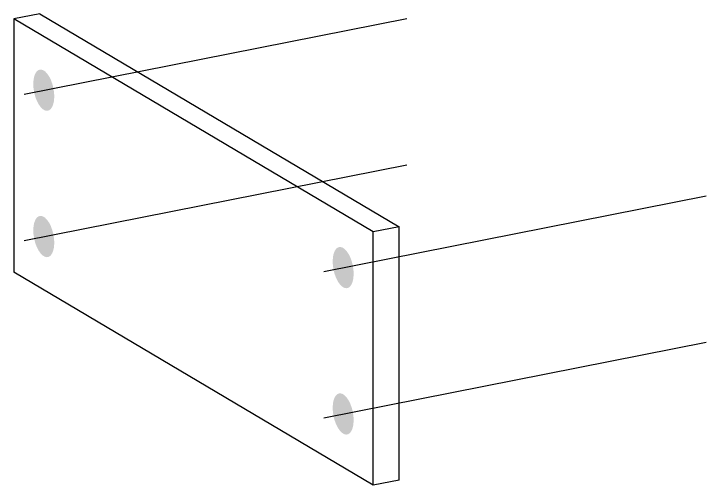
# Model space of a CAD drawing. Header units: millimetres. Extents: x 2 to 11151, y 2 to 160.
# Drawn here: x 10919.4 to 11150.7, y 2.4 to 159.8 of the extents above; entities that cross this region are included whole.
import ezdxf

# ---------------------------------------------------------------- set-up
doc = ezdxf.new("R2010")
doc.units = ezdxf.units.MM
doc.layers.add('STÅL', color=7, linetype='Continuous')

msp = doc.modelspace()

# ---------------------------------------------------------------- hatches: boundary and pattern name
at = {"layer": 'STÅL', "linetype": 'Continuous'}
for points in [[(10932.64, 134.92), (10932.85, 133.48), (10932.91, 132.07), (10932.82, 130.76), (10932.58, 129.6), (10932.2, 128.65), (10931.7, 127.95), (10931.09, 127.52), (10930.42, 127.39), (10929.7, 127.55), (10928.97, 128.02), (10928.26, 128.75), (10927.6, 129.73), (10927.01, 130.91), (10926.53, 132.23), (10926.18, 133.64), (10925.97, 135.09), (10925.91, 136.49), (10926, 137.8), (10926.24, 138.96), (10926.62, 139.91), (10927.12, 140.62), (10927.72, 141.04), (10928.4, 141.18), (10929.12, 141.01), (10929.85, 140.55), (10930.56, 139.81), (10931.22, 138.83), (10931.81, 137.66), (10932.28, 136.33)], [(10932.64, 86.05), (10932.85, 84.61), (10932.91, 83.21), (10932.82, 81.9), (10932.58, 80.74), (10932.2, 79.79), (10931.7, 79.08), (10931.09, 78.65), (10930.42, 78.52), (10929.7, 78.69), (10928.97, 79.15), (10928.26, 79.89), (10927.6, 80.87), (10927.01, 82.04), (10926.53, 83.37), (10926.18, 84.78), (10925.97, 86.22), (10925.91, 87.63), (10926, 88.94), (10926.24, 90.09), (10926.62, 91.05), (10927.12, 91.75), (10927.72, 92.18), (10928.4, 92.31), (10929.12, 92.15), (10929.85, 91.68), (10930.56, 90.95), (10931.22, 89.97), (10931.81, 88.79), (10932.28, 87.47)], [(11032.64, 75.68), (11032.85, 74.24), (11032.91, 72.83), (11032.82, 71.52), (11032.58, 70.37), (11032.2, 69.41), (11031.7, 68.71), (11031.09, 68.28), (11030.42, 68.15), (11029.7, 68.31), (11028.97, 68.78), (11028.26, 69.51), (11027.6, 70.49), (11027.01, 71.67), (11026.53, 72.99), (11026.18, 74.4), (11025.97, 75.85), (11025.91, 77.25), (11026, 78.56), (11026.24, 79.72), (11026.62, 80.67), (11027.12, 81.38), (11027.72, 81.81), (11028.4, 81.94), (11029.12, 81.77), (11029.85, 81.31), (11030.56, 80.57), (11031.22, 79.59), (11031.81, 78.42), (11032.28, 77.09)], [(11032.64, 26.82), (11032.85, 25.37), (11032.91, 23.97), (11032.82, 22.66), (11032.58, 21.5), (11032.2, 20.55), (11031.7, 19.84), (11031.09, 19.41), (11030.42, 19.28), (11029.7, 19.45), (11028.97, 19.91), (11028.26, 20.65), (11027.6, 21.63), (11027.01, 22.8), (11026.53, 24.13), (11026.18, 25.54), (11025.97, 26.98), (11025.91, 28.39), (11026, 29.7), (11026.24, 30.86), (11026.62, 31.81), (11027.12, 32.51), (11027.72, 32.94), (11028.4, 33.07), (11029.12, 32.91), (11029.85, 32.44), (11030.56, 31.71), (11031.22, 30.73), (11031.81, 29.55), (11032.28, 28.23)]]:
    msp.add_hatch(color=96, dxfattribs=at).paths.add_polyline_path(points)

# ---------------------------------------------------------------- linework, layer by layer
at = {"layer": 'STÅL', "color": 2, "linetype": 'Continuous'}
for p, q in [((10928.07, 159.77), (10919.41, 158.06)), ((10928.07, 159.77), (11048.07, 88.68)), ((11039.41, 86.97), (10919.41, 158.06)), ((10919.41, 158.06), (10919.41, 73.49)), ((11048.07, 88.68), (11039.41, 86.97)), ((11048.07, 4.11), (11048.07, 88.68)), ((11039.41, 2.4), (11039.41, 86.97)), ((11039.41, 2.4), (10919.41, 73.49)), ((11048.07, 4.11), (11039.41, 2.4))]:
    msp.add_line(p, q, dxfattribs=at)
at = {"layer": 'STÅL', "color": 96, "linetype": 'Continuous'}
for p, q in [((10922.91, 133), (11050.65, 158.22)), ((10922.91, 84.14), (11050.65, 109.36)), ((11022.91, 73.76), (11150.65, 98.98)), ((11022.91, 24.9), (11150.65, 50.12))]:
    msp.add_line(p, q, dxfattribs=at)

doc.saveas('drawing.dxf')
